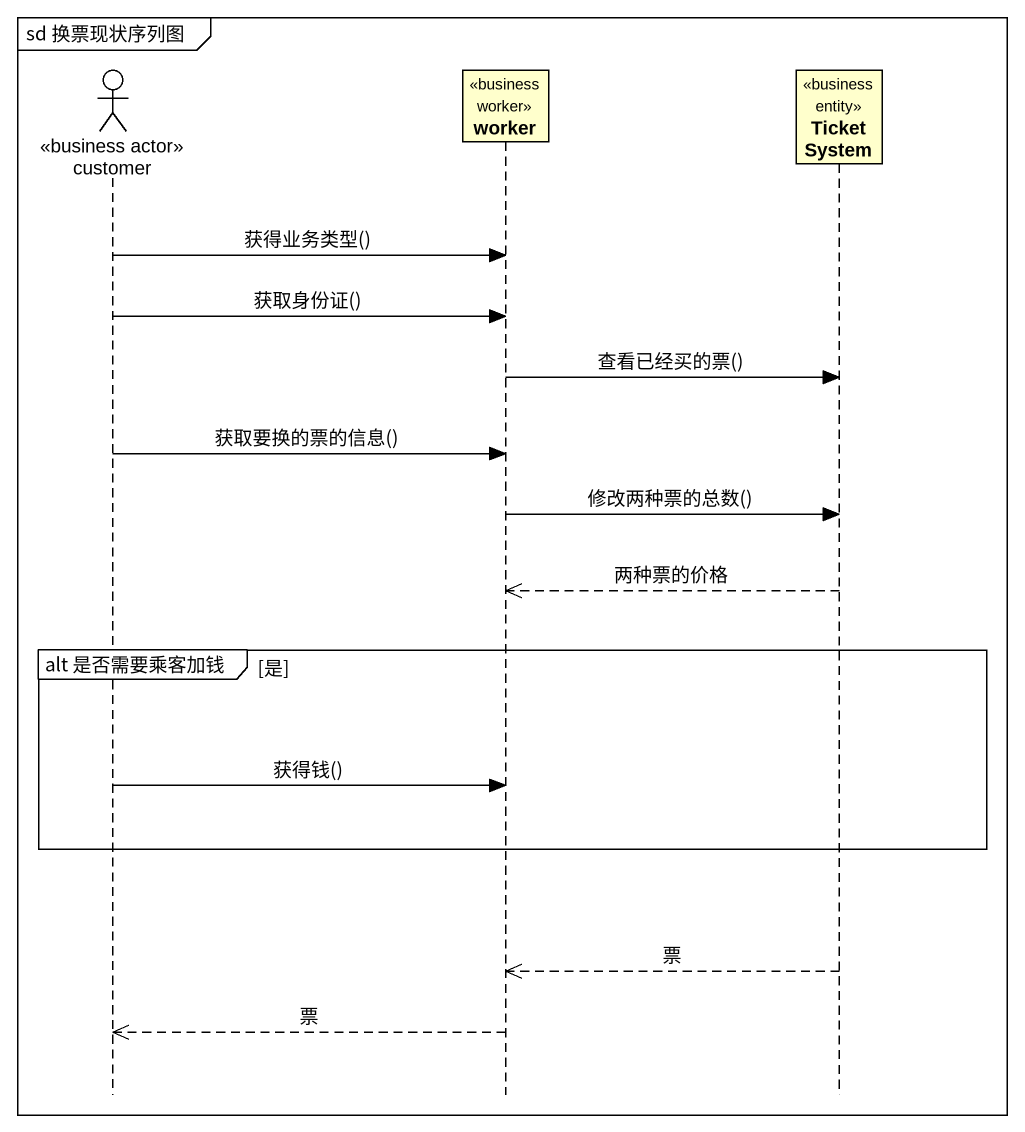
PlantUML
@startuml
mainframe sd 换票现状序列图
hide footbox
actor customer <<business actor>>
participant worker <<business worker>>
participant TicketSystem <<business entity>>

customer -> worker : 获得业务类型()
customer -> worker : 获取身份证()
worker -> TicketSystem : 查看已经买的票()
customer -> worker : 获取要换的票的信息()
worker -> TicketSystem : 修改两种票的总数()
TicketSystem -->> worker : 两种票的价格
group alt 是否需要乘客加钱 [是]
  customer -> worker : 获得钱()
end
TicketSystem -->> worker : 票
worker -->> customer : 票
@enduml
